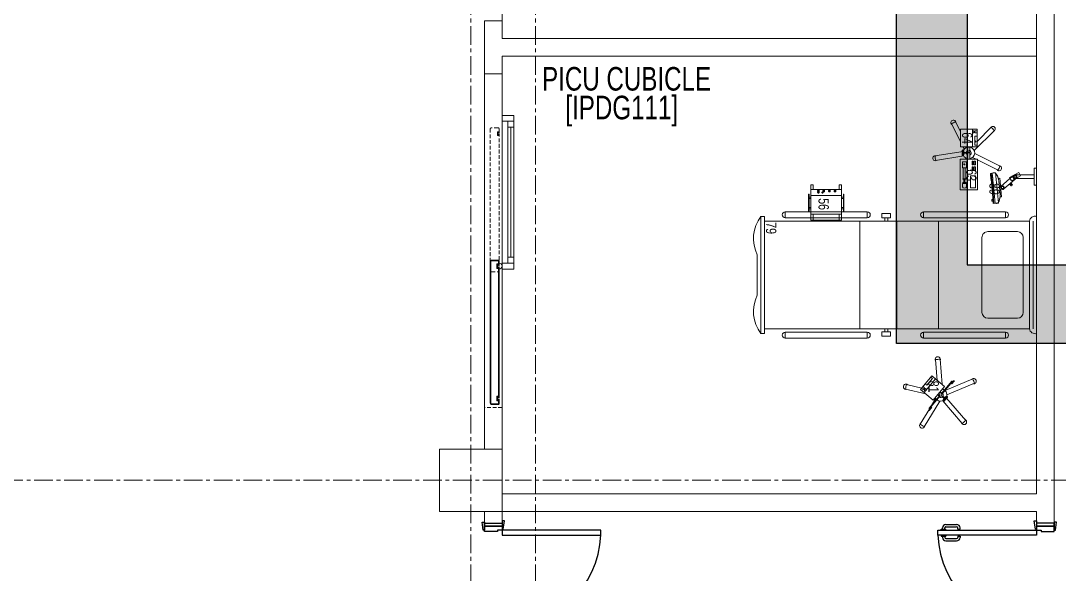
# Model space of a CAD drawing. Header units: millimetres. Extents: x 26027 to 581921, y 7230 to 233891.
# Drawn here: x 469227 to 478045, y 192497 to 197198 of the extents above; entities that cross this region are included whole.
import ezdxf

# ---------------------------------------------------------------- set-up
doc = ezdxf.new("R2010")
doc.units = ezdxf.units.MM
doc.header["$LTSCALE"] = 5
doc.linetypes.add('CENTER', pattern=[50.8, 31.75, -6.35, 6.35, -6.35])
doc.linetypes.add('HIDDEN', pattern=[9.525, 6.35, -3.175])
for name, color, linetype, lineweight in [('72_EGR_BASE_TEXT', 252, 'Continuous', 5), ('Aluminum', 252, 'Continuous', 5), ('E-ELEC-EQPM-2', 85, 'Continuous', 30), ('GE-ARCHITECTURAL_ELEMENTS', 8, 'Continuous', 30), ('Medical Equipment and Furniture', 252, 'Continuous', 0), ('Medical Equipment and Furniture1', 252, 'Continuous', 5), ('Medical Equipment and Furniture2', 252, 'Continuous', 13), ('Structure', 252, 'Continuous', 5), ('Walls', 252, 'Continuous', 5), ('Wooden Joinery', 252, 'Continuous', 5)]:
    doc.layers.add(name, color=color, linetype=linetype, lineweight=lineweight)
doc.layers.add('axes', color=252, linetype='Continuous')
doc.layers.add('E-PW', color=7, linetype='Continuous', lineweight=30, true_color=0x4e7e3e)
doc.layers.add('EXF', color=7, linetype='Continuous', lineweight=30, true_color=0x4e7e3e)
doc.styles.add('list_ghTextstyle', font='romans.shx', dxfattribs={"height": 0.25})
doc.styles.add('X3G_ENTITY_257CFD', font='swisscl.ttf', dxfattribs={"height": 200})
doc.styles.add('X3G_ENTITY_2587EA', font='swisscl.ttf', dxfattribs={"height": 200})
pattern_1 = [(0, (368880, 104830), (63.5, 63.5), [31.75, -95.25]), (90, (368895.875, 104814.125), (-63.5, 63.5), [31.75, -95.25])]

# ---------------------------------------------------------------- blocks, each defined once
blk = doc.blocks.new('IC.1')
at = {"layer": 'Medical Equipment and Furniture1'}
for p, q in [((42.4872, -10.88), (41.4928, -10.88)), ((42.4472, -10.91), (41.5328, -10.91)), ((42.4472, -10.91), (41.5328, -10.91)), ((42.4472, -10.91), (41.5328, -10.91)), ((41.5328, -10.94), (41.5328, -13.1914)), ((42.4472, -10.94), (41.5328, -10.94)), ((42.3077, -10.9923), (41.6724, -10.9923)), ((42.4472, -13.1914), (42.4472, -10.94)), ((41.6224, -11.0423), (41.6224, -11.2937)), ((42.3577, -11.2937), (42.3577, -11.0423)), ((41.4542, -11.1429), (41.4542, -11.8396)), ((41.4542, -11.1429), (41.5042, -11.1429)), ((41.5042, -11.1429), (41.5042, -11.8396)), ((42.4759, -11.1429), (42.5259, -11.1429)), ((42.4759, -11.8396), (42.4759, -11.1429)), ((42.5259, -11.8396), (42.5259, -11.1429)), ((42.3077, -11.3437), (41.6724, -11.3437)), ((41.5328, -11.7137), (42.4472, -11.7137)), ((41.4542, -11.8396), (41.5042, -11.8396)), ((42.4759, -11.8396), (42.5259, -11.8396)), ((41.5328, -12.0657), (42.4472, -12.0657)), ((41.4542, -12.3172), (41.4542, -13.0139)), ((41.4542, -12.3172), (41.5042, -12.3172)), ((41.5042, -12.3172), (41.5042, -13.0139)), ((42.4759, -12.3172), (42.5259, -12.3172)), ((42.4759, -13.0139), (42.4759, -12.3172)), ((42.5259, -13.0139), (42.5259, -12.3172)), ((41.5328, -12.3807), (42.4472, -12.3807)), ((41.4542, -13.0139), (41.5042, -13.0139)), ((42.4759, -13.0139), (42.5259, -13.0139)), ((41.4928, -13.1914), (42.4872, -13.1914)), ((41.4928, -13.2214), (41.4928, -13.1914)), ((41.4928, -13.2214), (42.4872, -13.2214)), ((42.4872, -13.2214), (42.4872, -13.1914)), ((41.8192, -13.2514), (42.1609, -13.2514))]:
    blk.add_line(p, q, dxfattribs=at)
for points in [[(41.4689, -12.1927), (41.4689, -12.1212), (41.5064, -12.1212), (41.5064, -12.1927)], [(41.5064, -12.1674), (41.5064, -12.1434), (41.5328, -12.1434), (41.5328, -12.1674)], [(42.4737, -12.1674), (42.4737, -12.1434), (42.4472, -12.1434), (42.4472, -12.1674)], [(42.5112, -12.1927), (42.5112, -12.1212), (42.4737, -12.1212), (42.4737, -12.1927)]]:
    blk.add_lwpolyline(points, close=True, dxfattribs=at)
for centre, radius, start, end in [((41.539, -10.8926), 0.0478, 164.74006, 262.64007), ((42.4411, -10.8926), 0.0478, 277.35993, 15.25994), ((41.6724, -11.0423), 0.05, 90, 180), ((42.3077, -11.0423), 0.05, 0, 90), ((41.4792, -11.1429), 0.025, 0, 180), ((42.5009, -11.1429), 0.025, 0, 180), ((41.6724, -11.2937), 0.05, 180, 270), ((42.3077, -11.2937), 0.05, 270, 0), ((41.4792, -11.8396), 0.025, 180, 0), ((42.5009, -11.8396), 0.025, 180, 0), ((41.4792, -12.3172), 0.025, 0, 180), ((42.5009, -12.3172), 0.025, 0, 180), ((41.4792, -13.0139), 0.025, 180, 0), ((42.5009, -13.0139), 0.025, 180, 0), ((41.6806, -12.9691), 0.3145, 233.34878, 296.14643), ((42.2995, -12.9691), 0.3145, 243.85357, 306.65122)]:
    blk.add_arc(centre, radius, start, end, dxfattribs=at)
blk = doc.blocks.new('Syringe')
at = {"layer": 'Medical Equipment and Furniture2', "color": 254}
for points in [[(42.9739, -11.5277), (42.7139, -11.5277), (42.7139, -11.3827), (42.9739, -11.3827), (42.9739, -11.5277)], [(42.7384, -11.5086), (42.7658, -11.5086), (42.7658, -11.475), (42.7384, -11.475)], [(42.779, -11.4899), (42.779, -11.487), (42.7748, -11.487), (42.7748, -11.5), (42.779, -11.5), (42.779, -11.497)], [(42.8023, -11.4899), (42.779, -11.4899)], [(42.779, -11.497), (42.8023, -11.497)], [(42.8055, -11.4851), (42.8055, -11.48), (42.8023, -11.48), (42.8023, -11.5069), (42.8055, -11.5069), (42.8055, -11.5019)], [(42.8055, -11.5019), (42.8984, -11.5019), (42.8984, -11.4851), (42.8055, -11.4851)], [(42.8055, -11.4899), (42.8055, -11.497)], [(42.8055, -11.497), (42.8055, -11.4899)], [(42.8055, -11.497), (42.8055, -11.4899)]]:
    blk.add_lwpolyline(points, dxfattribs=at)
for points in [[(42.8312, -11.3974), (42.7289, -11.3974), (42.7289, -11.4415), (42.8312, -11.4415)], [(42.9073, -11.3985), (42.8765, -11.3985), (42.8765, -11.4091), (42.9073, -11.4091)], [(42.9073, -11.4175), (42.8765, -11.4175), (42.8765, -11.4281), (42.9073, -11.4281)], [(42.956, -11.3985), (42.9252, -11.3985), (42.9252, -11.4091), (42.956, -11.4091)], [(42.956, -11.4175), (42.9252, -11.4175), (42.9252, -11.4281), (42.956, -11.4281)], [(42.7748, -11.487), (42.7658, -11.487), (42.7658, -11.4777), (42.7748, -11.4777)], [(42.7748, -11.4967), (42.7658, -11.4967), (42.7658, -11.5059), (42.7748, -11.5059)], [(42.9498, -11.475), (42.8984, -11.475), (42.8984, -11.5086), (42.9498, -11.5086)]]:
    blk.add_lwpolyline(points, close=True, dxfattribs=at)
at = {"layer": 'Medical Equipment and Furniture2', "color": 254, "extrusion": (0, 0, -1)}
blk.add_ellipse((42.7384, -11.4918), major_axis=(0, 0.0168), ratio=0.733735, start_param=3.141593, end_param=6.283185, dxfattribs=at)
blk = doc.blocks.new('Infusion')
at = {"layer": 'Medical Equipment and Furniture2', "color": 254}
for points in [[(43.0793, -11.3852), (43.0793, -11.5252), (43.2293, -11.5252), (43.2293, -11.3852), (43.0793, -11.3852)], [(43.1962, -11.4242), (43.1962, -11.4114), (43.215, -11.4114), (43.215, -11.4242)]]:
    blk.add_lwpolyline(points, dxfattribs=at)
for points in [[(43.0793, -11.3852), (43.0793, -11.4242), (43.2293, -11.4242), (43.2293, -11.3852)], [(43.0927, -11.3852), (43.0927, -11.404), (43.1673, -11.404), (43.1673, -11.3852)], [(43.1962, -11.3852), (43.1962, -11.4027), (43.215, -11.4027), (43.215, -11.3852)]]:
    blk.add_lwpolyline(points, close=True, dxfattribs=at)
blk = doc.blocks.new('Infusion Syringe')
at = {"layer": 'Medical Equipment and Furniture1'}
for p, q in [((43.0225, -11.4053), (42.9127, -11.1899)), ((42.9683, -11.3827), (42.8788, -11.2071)), ((43.0459, -11.409), (43.2169, -11.238)), ((43.1234, -11.3852), (43.2437, -11.2649)), ((42.9753, -11.4431), (42.9739, -11.4433)), ((42.9886, -11.4225), (42.9765, -11.3988)), ((43.0124, -11.4411), (43.017, -11.4365)), ((43.0234, -11.4354), (43.017, -11.4365)), ((43.0357, -11.4374), (43.0414, -11.4403)), ((43.0444, -11.4461), (43.0414, -11.4403)), ((43.0463, -11.4583), (43.0453, -11.4647)), ((43.0728, -11.4359), (43.0766, -11.432)), ((43.0791, -11.4595), (43.0793, -11.4596)), ((43.0006, -11.498), (42.9627, -11.7368)), ((42.9838, -11.4812), (42.9765, -11.4824)), ((43.0381, -11.5039), (43.0003, -11.7427)), ((43.0175, -11.473), (43.0233, -11.476)), ((43.0297, -11.4749), (43.0233, -11.476)), ((43.0407, -11.4693), (43.0453, -11.4647)), ((43.0592, -11.4932), (43.0766, -11.502)), ((43.1221, -11.5252), (43.2746, -11.6029)), ((43.2058, -11.5252), (43.2919, -11.5691))]:
    blk.add_line(p, q, dxfattribs=at)
for points in [[(43.0266, -11.4455), (43.0266, -11.4649), (42.9739, -11.4649), (42.9739, -11.4455)], [(43.0266, -11.4455), (43.0266, -11.4649), (43.0793, -11.4649), (43.0793, -11.4455)], [(43.043, -11.4963), (43.043, -11.5009), (43.0102, -11.5009), (43.0102, -11.4963)]]:
    blk.add_lwpolyline(points, close=True, dxfattribs=at)
for points in [[(43.0046, -11.5009), (43.0485, -11.5009)], [(43.0485, -11.5116), (43.0046, -11.5116)], [(43.0302, -11.4759), (43.0302, -11.4963), (43.0229, -11.4963), (43.0229, -11.4759)]]:
    blk.add_lwpolyline(points, dxfattribs=at)
for centre, radius, start, end in [((42.8958, -11.1985), 0.0214, 359.73396, 234.26604), ((43.0266, -11.4552), 0.2881, 113.21872, 120.78128), ((43.2303, -11.2515), 0.0214, 287.73396, 162.26604), ((43.0266, -11.4552), 0.2881, 41.21872, 48.78128), ((43.0266, -11.4552), 0.0501, 296.81629, 169.37144), ((43.0266, -11.4552), 0.021, 6.82759, 152.46157), ((43.0266, -11.4552), 0.021, 207.53843, 353.17241), ((43.0266, -11.4552), 0.00972, 270, 90), ((43.0266, -11.4552), 0.0501, 190.62856, 243.18371), ((43.2833, -11.586), 0.0214, 215.73396, 90.26604), ((43.0266, -11.4552), 0.2881, 329.21872, 336.78128), ((42.9815, -11.7398), 0.0214, 143.73396, 18.26604), ((43.0266, -11.4552), 0.2881, 257.21872, 264.78128)]:
    blk.add_arc(centre, radius, start, end, dxfattribs=at)
for centre in [(43.0046, -11.5062), (43.0101, -11.5062), (43.0156, -11.5062), (43.0211, -11.5062), (43.0266, -11.5062), (43.0321, -11.5062), (43.0375, -11.5062), (43.043, -11.5062), (43.0485, -11.5062)]:
    blk.add_ellipse(centre, major_axis=(0, -0.00537), ratio=0.510594, start_param=3.141593, end_param=9.424778, dxfattribs=at)
for name in ['Syringe', 'Infusion']:
    blk.add_blockref(name, (0, 0), dxfattribs=at)
blk = doc.blocks.new('IC.5')
at = {"layer": 'Medical Equipment and Furniture2', "color": 254}
for points in [[(31.601, -27.8325), (31.5106, -27.9394), (31.3961, -27.8425), (31.4865, -27.7356), (31.601, -27.8325)], [(31.4866, -27.7868), (31.4949, -27.777), (31.4805, -27.7649), (31.4723, -27.7746)]]:
    blk.add_lwpolyline(points, dxfattribs=at)
for points in [[(31.601, -27.8325), (31.5758, -27.8623), (31.4613, -27.7654), (31.4865, -27.7356)], [(31.5118, -27.757), (31.5005, -27.7703), (31.4862, -27.7582), (31.4974, -27.7449)], [(31.5908, -27.8238), (31.5786, -27.8382), (31.5217, -27.79), (31.5338, -27.7757)]]:
    blk.add_lwpolyline(points, close=True, dxfattribs=at)
blk = doc.blocks.new('IC.5 on Trolley')
at = {"layer": 'Medical Equipment and Furniture1'}
for p, q in [((31.4491, -27.7798), (31.4897, -27.6072)), ((31.4983, -27.7455), (31.5287, -27.6163)), ((31.3877, -27.8988), (31.1701, -27.7668)), ((31.3241, -27.8134), (31.1908, -27.7326)), ((31.3299, -27.8295), (31.307, -27.8101)), ((31.3331, -27.8257), (31.3102, -27.8063)), ((31.4309, -27.9028), (31.3236, -27.812)), ((31.4342, -27.899), (31.3268, -27.8081)), ((31.4084, -27.8646), (31.3558, -27.8327)), ((31.5637, -27.8766), (31.7403, -27.8619)), ((31.3897, -27.9237), (31.1969, -28.0898)), ((31.4203, -27.9024), (31.4217, -27.8961)), ((31.4213, -27.9147), (31.4238, -27.9207)), ((31.4224, -27.8955), (31.4217, -27.8961)), ((31.4293, -27.9241), (31.4238, -27.9207)), ((31.4267, -27.8918), (31.4262, -27.8922)), ((31.4381, -27.887), (31.4445, -27.8865)), ((31.4414, -27.9269), (31.4479, -27.9264)), ((31.4501, -27.8899), (31.4445, -27.8865)), ((31.4453, -27.9149), (31.5526, -28.0058)), ((31.4528, -27.9221), (31.4479, -27.9264)), ((31.4485, -27.9111), (31.5558, -28.002)), ((31.4582, -27.8992), (31.4607, -27.9052)), ((31.4592, -27.9115), (31.4607, -27.9052)), ((31.477, -27.9442), (31.5755, -28.1789)), ((31.49, -27.9229), (31.491, -27.9228)), ((31.5272, -27.9198), (31.7436, -27.9018)), ((31.4119, -27.9573), (31.223, -28.1201)), ((31.4401, -27.9597), (31.5386, -28.1944)), ((31.5343, -28.0025), (31.5572, -28.0219)), ((31.5375, -27.9987), (31.5604, -28.0181))]:
    blk.add_line(p, q, dxfattribs=at)
for points in [[(31.42, -27.9642), (31.3865, -27.9358)], [(31.3935, -27.9276), (31.427, -27.956)], [(31.4291, -27.9251), (31.416, -27.9407), (31.4104, -27.936), (31.4235, -27.9204)]]:
    blk.add_lwpolyline(points, dxfattribs=at)
blk.add_lwpolyline([(31.4257, -27.949), (31.4227, -27.9524), (31.3977, -27.9312), (31.4006, -27.9278)], close=True, dxfattribs=at)
blk.add_circle((31.4397, -27.907), 0.00972, dxfattribs=at)
for centre, radius, start, end in [((31.5092, -27.6118), 0.0225, 319.48845, 194.02054), ((31.4397, -27.907), 0.3033, 72.97321, 80.53577), ((31.1804, -27.7497), 0.0225, 31.48845, 266.02054), ((31.4397, -27.907), 0.3033, 144.97321, 152.53577), ((31.3086, -27.8082), 0.0025, 49.75449, 229.75449), ((31.3216, -27.8134), 0.0025, 269.57621, 49.75449), ((31.3252, -27.8101), 0.0025, 49.75449, 229.75449), ((31.3315, -27.8276), 0.0025, 229.75449, 49.75449), ((31.3343, -27.8243), 0.0025, 49.75449, 187.05013), ((31.4397, -27.907), 0.0527, 116.24338, 202.9382), ((31.7419, -27.8818), 0.0225, 247.48845, 122.02054), ((31.4397, -27.907), 0.3033, 0.97321, 8.53577), ((31.4397, -27.907), 0.021, 146.58208, 312.9269), ((31.4397, -27.907), 0.021, 326.58208, 132.9269), ((31.4397, -27.907), 0.0527, 256.57079, 343.2656), ((31.5359, -28.0006), 0.0025, 49.75449, 229.75449), ((31.5387, -27.9973), 0.0025, 272.45885, 49.75449), ((31.5515, -28.008), 0.0025, 49.75449, 189.93277), ((31.5542, -28.0039), 0.0025, 229.75449, 49.75449), ((31.5588, -28.02), 0.0025, 229.75449, 49.75449), ((31.21, -28.1049), 0.0225, 103.48845, 338.02054), ((31.4397, -27.907), 0.3033, 216.97321, 224.53577), ((31.557, -28.1866), 0.0225, 175.48845, 50.02054), ((31.4397, -27.907), 0.3033, 288.97321, 296.53577)]:
    blk.add_arc(centre, radius, start, end, dxfattribs=at)
for centre in [(31.39, -27.9317), (31.3942, -27.9353), (31.3984, -27.9388), (31.4026, -27.9424), (31.4067, -27.9459), (31.4109, -27.9495), (31.4151, -27.953), (31.4193, -27.9566), (31.4235, -27.9601)]:
    blk.add_ellipse(centre, major_axis=(0.00347, 0.0041), ratio=0.510594, dxfattribs=at)
blk.add_blockref('IC.5', (0, 0), dxfattribs=at)
blk = doc.blocks.new('ME17423-P')
at = {"layer": 'Medical Equipment and Furniture1'}
for p, q in [((0.26, 0), (0, 0)), ((0, 0), (0, -0.3)), ((0.02, 0), (0.02, -0.05)), ((0.24, 0), (0.24, -0.05)), ((0.26, 0), (0.26, -0.3)), ((-0.02, -0.07), (-0.02, -0.22)), ((-0.02, -0.07), (-0.015, -0.07)), ((-0.015, -0.07), (-0.015, -0.22)), ((0.26, -0.05), (0, -0.05)), ((0.24, -0.02), (0.02, -0.02)), ((0.275, -0.07), (0.275, -0.22)), ((0.28, -0.07), (0.275, -0.07)), ((0.28, -0.07), (0.28, -0.22)), ((-0.015, -0.095), (0, -0.095)), ((-0.015, -0.1075), (0, -0.1075)), ((0.275, -0.095), (0.26, -0.095)), ((0.275, -0.1075), (0.26, -0.1075)), ((-0.02, -0.22), (-0.015, -0.22)), ((-0.015, -0.1825), (0, -0.1825)), ((-0.015, -0.195), (0, -0.195)), ((0.26, -0.21), (0, -0.21)), ((0.26, -0.26), (0, -0.26)), ((0.02, -0.26), (0.02, -0.3)), ((0.24, -0.26), (0.24, -0.3)), ((0.275, -0.1825), (0.26, -0.1825)), ((0.275, -0.195), (0.26, -0.195)), ((0.28, -0.22), (0.275, -0.22)), ((0.02, -0.3), (0, -0.3)), ((0.26, -0.3), (0.24, -0.3))]:
    blk.add_line(p, q, dxfattribs=at)
for points in [[(0.0623, -0.2435, -0.14448), (0.0618, -0.2451, -0.107176), (0.0603, -0.2466, -0.077753), (0.0582, -0.2475, -0.064938), (0.0555, -0.2479, -0.064938), (0.0528, -0.2475, -0.077753), (0.0508, -0.2466, -0.107176), (0.0492, -0.2451, -0.14448), (0.0488, -0.2435, -0.14448), (0.0492, -0.242, -0.107176), (0.0508, -0.2405, -0.077753), (0.0528, -0.2396, -0.064938), (0.0555, -0.2392, -0.064938), (0.0582, -0.2396, -0.077753), (0.0603, -0.2405, -0.107176), (0.0618, -0.242, -0.14448)], [(0.0623, -0.2529, -0.14448), (0.0618, -0.2544, -0.107176), (0.0603, -0.2559, -0.077753), (0.0582, -0.2568, -0.064938), (0.0555, -0.2572, -0.064938), (0.0528, -0.2568, -0.077753), (0.0508, -0.2559, -0.107176), (0.0492, -0.2544, -0.14448), (0.0488, -0.2529, -0.14448), (0.0492, -0.2513, -0.107176), (0.0508, -0.2498, -0.077753), (0.0528, -0.2489, -0.064938), (0.0555, -0.2485, -0.064938), (0.0582, -0.2489, -0.077753), (0.0603, -0.2498, -0.107176), (0.0618, -0.2513, -0.14448)]]:
    blk.add_lwpolyline(points, format="xyb", close=True, dxfattribs=at)
for centre, radius, start, end in [((0.0991, -0.2435), 0.00284, 147.11529, 180), ((0.0991, -0.2435), 0.00284, 180, 212.88471), ((0.0991, -0.2529), 0.00284, 147.11529, 180), ((0.0991, -0.2529), 0.00284, 180, 212.88471), ((0.101, -0.2447), 0.00507, 122.64571, 147.11529), ((0.101, -0.2423), 0.00507, 212.88471, 237.35429), ((0.101, -0.2541), 0.00507, 122.64571, 147.11529), ((0.101, -0.2517), 0.00507, 212.88471, 237.35429), ((0.1022, -0.2467), 0.00735, 104.86185, 122.64571), ((0.1022, -0.2404), 0.00735, 237.35429, 255.13815), ((0.1022, -0.256), 0.00735, 104.86185, 122.64571), ((0.1022, -0.2497), 0.00735, 237.35429, 255.13815), ((0.103, -0.2497), 0.0105, 90, 104.86185), ((0.103, -0.2374), 0.0105, 255.13815, 270), ((0.103, -0.259), 0.0105, 90, 104.86185), ((0.103, -0.2467), 0.0105, 255.13815, 270), ((0.103, -0.2497), 0.0105, 75.13815, 90), ((0.103, -0.2374), 0.0105, 270, 284.86185), ((0.103, -0.259), 0.0105, 75.13815, 90), ((0.103, -0.2467), 0.0105, 270, 284.86185), ((0.1039, -0.2467), 0.00735, 57.35429, 75.13815), ((0.1039, -0.2404), 0.00735, 284.86185, 302.64571), ((0.1039, -0.256), 0.00735, 57.35429, 75.13815), ((0.1039, -0.2497), 0.00735, 284.86185, 302.64571), ((0.1051, -0.2447), 0.00507, 32.88471, 57.35429), ((0.1051, -0.2423), 0.00507, 302.64571, 327.11529), ((0.1051, -0.2541), 0.00507, 32.88471, 57.35429), ((0.1051, -0.2517), 0.00507, 302.64571, 327.11529), ((0.107, -0.2435), 0.00284, 0, 32.88471), ((0.107, -0.2435), 0.00284, 327.11529, 360), ((0.107, -0.2529), 0.00284, 0, 32.88471), ((0.107, -0.2529), 0.00284, 327.11529, 360), ((0.1475, -0.2435), 0.00284, 147.11529, 180), ((0.1475, -0.2435), 0.00284, 180, 212.88471), ((0.1475, -0.2529), 0.00284, 147.11529, 180), ((0.1475, -0.2529), 0.00284, 180, 212.88471), ((0.1494, -0.2447), 0.00507, 122.64571, 147.11529), ((0.1494, -0.2423), 0.00507, 212.88471, 237.35429), ((0.1494, -0.2541), 0.00507, 122.64571, 147.11529), ((0.1494, -0.2517), 0.00507, 212.88471, 237.35429), ((0.1506, -0.2467), 0.00735, 104.86185, 122.64571), ((0.1506, -0.2404), 0.00735, 237.35429, 255.13815), ((0.1506, -0.256), 0.00735, 104.86185, 122.64571), ((0.1506, -0.2497), 0.00735, 237.35429, 255.13815), ((0.1514, -0.2497), 0.0105, 90, 104.86185), ((0.1514, -0.2374), 0.0105, 255.13815, 270), ((0.1514, -0.259), 0.0105, 90, 104.86185), ((0.1514, -0.2467), 0.0105, 255.13815, 270), ((0.1514, -0.2497), 0.0105, 75.13815, 90), ((0.1514, -0.2374), 0.0105, 270, 284.86185), ((0.1514, -0.259), 0.0105, 75.13815, 90), ((0.1514, -0.2467), 0.0105, 270, 284.86185), ((0.1522, -0.2467), 0.00735, 57.35429, 75.13815), ((0.1522, -0.2404), 0.00735, 284.86185, 302.64571), ((0.1522, -0.256), 0.00735, 57.35429, 75.13815), ((0.1522, -0.2497), 0.00735, 284.86185, 302.64571), ((0.1585, -0.2342), 0.00284, 147.11529, 180), ((0.1585, -0.2342), 0.00284, 180, 212.88471), ((0.1604, -0.2354), 0.00507, 122.64571, 147.11529), ((0.1604, -0.233), 0.00507, 212.88471, 237.35429), ((0.1534, -0.2447), 0.00507, 32.88471, 57.35429), ((0.1534, -0.2423), 0.00507, 302.64571, 327.11529), ((0.1534, -0.2541), 0.00507, 32.88471, 57.35429), ((0.1534, -0.2517), 0.00507, 302.64571, 327.11529), ((0.1616, -0.2373), 0.00735, 104.86185, 122.64571), ((0.1616, -0.2311), 0.00735, 237.35429, 255.13815), ((0.1553, -0.2435), 0.00284, 0, 32.88471), ((0.1553, -0.2435), 0.00284, 327.11529, 360), ((0.1553, -0.2529), 0.00284, 0, 32.88471), ((0.1553, -0.2529), 0.00284, 327.11529, 360), ((0.1624, -0.2404), 0.0105, 90, 104.86185), ((0.1624, -0.228), 0.0105, 255.13815, 270), ((0.1624, -0.2404), 0.0105, 75.13815, 90), ((0.1624, -0.228), 0.0105, 270, 284.86185), ((0.1632, -0.2373), 0.00735, 57.35429, 75.13815), ((0.1632, -0.2311), 0.00735, 284.86185, 302.64571), ((0.1645, -0.2354), 0.00507, 32.88471, 57.35429), ((0.1645, -0.233), 0.00507, 302.64571, 327.11529), ((0.1663, -0.2342), 0.00284, 0, 32.88471), ((0.1663, -0.2342), 0.00284, 327.11529, 0), ((0.1927, -0.2342), 0.00284, 147.11529, 180), ((0.1927, -0.2342), 0.00284, 180, 212.88471), ((0.1927, -0.2435), 0.00284, 147.11529, 180), ((0.1927, -0.2435), 0.00284, 180, 212.88471), ((0.1927, -0.2529), 0.00284, 147.11529, 180), ((0.1927, -0.2529), 0.00284, 180, 212.88471), ((0.1945, -0.2354), 0.00507, 122.64571, 147.11529), ((0.1945, -0.233), 0.00507, 212.88471, 237.35429), ((0.1945, -0.2447), 0.00507, 122.64571, 147.11529), ((0.1945, -0.2423), 0.00507, 212.88471, 237.35429), ((0.1945, -0.2541), 0.00507, 122.64571, 147.11529), ((0.1945, -0.2517), 0.00507, 212.88471, 237.35429), ((0.1958, -0.2373), 0.00735, 104.86185, 122.64571), ((0.1958, -0.2311), 0.00735, 237.35429, 255.13815), ((0.1958, -0.2467), 0.00735, 104.86185, 122.64571), ((0.1958, -0.2404), 0.00735, 237.35429, 255.13815), ((0.1958, -0.256), 0.00735, 104.86185, 122.64571), ((0.1958, -0.2497), 0.00735, 237.35429, 255.13815), ((0.1966, -0.2404), 0.0105, 90, 104.86185), ((0.1966, -0.228), 0.0105, 255.13815, 270), ((0.1966, -0.2497), 0.0105, 90, 104.86185), ((0.1966, -0.2374), 0.0105, 255.13815, 270), ((0.1966, -0.259), 0.0105, 90, 104.86185), ((0.1966, -0.2467), 0.0105, 255.13815, 270), ((0.1966, -0.2404), 0.0105, 75.13815, 90), ((0.1966, -0.228), 0.0105, 270, 284.86185), ((0.1966, -0.2497), 0.0105, 75.13815, 90), ((0.1966, -0.2374), 0.0105, 270, 284.86185), ((0.1966, -0.259), 0.0105, 75.13815, 90), ((0.1966, -0.2467), 0.0105, 270, 284.86185), ((0.1974, -0.2373), 0.00735, 57.35429, 75.13815), ((0.1974, -0.2311), 0.00735, 284.86185, 302.64571), ((0.1974, -0.2467), 0.00735, 57.35429, 75.13815), ((0.1974, -0.2404), 0.00735, 284.86185, 302.64571), ((0.1974, -0.256), 0.00735, 57.35429, 75.13815), ((0.1974, -0.2497), 0.00735, 284.86185, 302.64571), ((0.1986, -0.2354), 0.00507, 32.88471, 57.35429), ((0.1986, -0.233), 0.00507, 302.64571, 327.11529), ((0.1986, -0.2447), 0.00507, 32.88471, 57.35429), ((0.1986, -0.2423), 0.00507, 302.64571, 327.11529), ((0.1986, -0.2541), 0.00507, 32.88471, 57.35429), ((0.1986, -0.2517), 0.00507, 302.64571, 327.11529), ((0.2005, -0.2342), 0.00284, 0, 32.88471), ((0.2005, -0.2342), 0.00284, 327.11529, 360), ((0.2005, -0.2435), 0.00284, 0, 32.88471), ((0.2005, -0.2435), 0.00284, 327.11529, 360), ((0.2005, -0.2529), 0.00284, 0, 32.88471), ((0.2005, -0.2529), 0.00284, 327.11529, 360)]:
    blk.add_arc(centre, radius, start, end, dxfattribs=at)
blk = doc.blocks.new('IC.4')
at = {"layer": 'Medical Equipment and Furniture1'}
for p, q in [((31.2125, -28.0897), (31.2131, -28.0787)), ((31.2125, -28.0897), (31.2131, -28.0787)), ((31.4683, -28.1146), (31.2135, -28.0909)), ((31.2174, -28.0912), (31.2135, -28.0909)), ((31.2175, -28.0475), (31.214, -28.0706)), ((31.2152, -28.0625), (31.4716, -28.0865)), ((31.2152, -28.0625), (31.2652, -28.0672)), ((31.2167, -28.0528), (31.4722, -28.0766)), ((31.2175, -28.0475), (31.266, -28.052)), ((31.2591, -28.1266), (31.2601, -28.1153)), ((31.2591, -28.1266), (31.2601, -28.1154)), ((31.4169, -28.1412), (31.2591, -28.1266)), ((31.4169, -28.1412), (31.2591, -28.1266)), ((31.2653, -28.0595), (31.266, -28.0521)), ((31.2653, -28.0595), (31.266, -28.0521)), ((31.2653, -28.0595), (31.4231, -28.0741)), ((31.266, -28.0521), (31.4238, -28.0667)), ((31.3924, -28.1291), (31.2853, -28.1192)), ((31.4238, -28.0667), (31.4231, -28.0741)), ((31.4238, -28.0667), (31.4233, -28.0721)), ((31.4238, -28.0667), (31.4724, -28.0712)), ((31.4683, -28.1146), (31.4643, -28.1143)), ((31.4709, -28.1027), (31.4695, -28.1137)), ((31.4709, -28.1027), (31.4695, -28.1137)), ((31.4724, -28.0712), (31.4715, -28.0946)), ((31.2095, -28.2871), (31.2519, -28.209)), ((31.3256, -28.1392), (31.2451, -28.2325)), ((31.2519, -28.209), (31.2826, -28.2257)), ((31.2698, -28.2538), (31.3503, -28.1605)), ((31.3049, -28.2217), (31.3107, -28.2149)), ((31.3087, -28.2087), (31.3246, -28.2225)), ((31.3224, -28.225), (31.3107, -28.2149)), ((31.4179, -28.13), (31.4169, -28.1412)), ((31.4179, -28.13), (31.4169, -28.1412)), ((31.2401, -28.3037), (31.2095, -28.2871)), ((31.2451, -28.2325), (31.2297, -28.2503)), ((31.2297, -28.2503), (31.2297, -28.4193)), ((31.2826, -28.2257), (31.2401, -28.3037)), ((31.2451, -28.2325), (31.2698, -28.2538)), ((31.2623, -28.2624), (31.2698, -28.2538)), ((31.2623, -28.4193), (31.2623, -28.2564)), ((31.2985, -28.2206), (31.3144, -28.2343)), ((31.3166, -28.2318), (31.3049, -28.2217)), ((31.3144, -28.2343), (31.3166, -28.2318)), ((31.3246, -28.2225), (31.3224, -28.225)), ((31.2623, -28.3628), (31.2623, -28.3284)), ((31.2297, -28.4193), (31.2623, -28.4193))]:
    blk.add_line(p, q, dxfattribs=at)
for points in [[(31.4384, -28.0681), (31.4536, -28.0695), (31.4545, -28.0605), (31.4392, -28.0591)], [(31.3181, -28.4193), (31.3181, -28.4389), (31.174, -28.4389), (31.174, -28.4193)]]:
    blk.add_lwpolyline(points, close=True, dxfattribs=at)
for centre, radius in [((31.338, -28.1499), 0.0146), ((31.338, -28.1499), 0.00861), ((31.246, -28.2564), 0.0146), ((31.246, -28.2564), 0.00861)]:
    blk.add_circle(centre, radius, dxfattribs=at)
for centre, radius, start, end in [((31.2197, -28.0753), 0.00743, 140.48168, 206.73229), ((31.2197, -28.0753), 0.00743, 140.48168, 206.73229), ((31.2136, -28.0897), 0.00112, 176.66877, 264.66879), ((31.2136, -28.0897), 0.00112, 176.66877, 264.66879), ((31.2885, -28.0151), 0.1042, 226.96619, 268.29174), ((31.2885, -28.0151), 0.1042, 226.96612, 254.21293), ((31.4085, -28.0262), 0.1042, 261.09392, 302.33649), ((31.4085, -28.0262), 0.1042, 275.17127, 302.33649), ((31.4684, -28.1135), 0.00113, 264.64594, 352.35028), ((31.4684, -28.1135), 0.00113, 264.64594, 352.35028), ((31.4648, -28.0982), 0.00761, 323.47742, 27.98418), ((31.4648, -28.0982), 0.00761, 323.47742, 27.98418), ((31.338, -28.1499), 0.0163, 319.18704, 139.18704), ((31.246, -28.2564), 0.0163, 180, 0)]:
    blk.add_arc(centre, radius, start, end, dxfattribs=at)
blk = doc.blocks.new('A$C009F45C9')
at = {"layer": 'GE-ARCHITECTURAL_ELEMENTS'}
for p, q in [((844, -1650), (754, -1650)), ((844, -1670), (754, -1670)), ((724, -1690), (724, -1680)), ((744, -1690), (724, -1690)), ((724, -1750), (724, -1760)), ((744, -1750), (724, -1750)), ((744, -1690), (744, -1680)), ((744, -1750), (744, -1760)), ((884, -1690), (844, -1690)), ((844, -1700), (844, -1690)), ((844, -1740), (844, -1750)), ((884, -1750), (844, -1750)), ((854, -1690), (854, -1680)), ((854, -1750), (854, -1760)), ((874, -1690), (874, -1680)), ((874, -1750), (874, -1760)), ((884, -1700), (884, -1690)), ((884, -1740), (884, -1750)), ((844, -1770), (754, -1770)), ((844, -1790), (754, -1790))]:
    blk.add_line(p, q, dxfattribs=at)
for points in [[(-75, -60), (-85, -60), (-95, 10), (-75, 10)], [(75, -50), (85, -50), (95, 20), (75, 20)], [(75, -100), (914, -100), (914, -60), (75, -60)], [(-75, -1740), (-85, -1740), (-95, -1810), (-75, -1810)], [(75, -1700), (914, -1700), (914, -1740), (75, -1740)], [(75, -1700), (914, -1700), (914, -1740), (75, -1740)], [(75, -1750), (85, -1750), (95, -1820), (75, -1820)]]:
    blk.add_lwpolyline(points, close=True, dxfattribs=at)
for points in [[(75, -25), (-75, -25), (-75, 0), (75, 0), (75, -25)], [(75, -25), (75, -60), (35, -60), (35, -70), (-75, -70), (-75, -25), (75, -25)], [(75, -1775), (75, -1740), (35, -1740), (35, -1730), (-75, -1730), (-75, -1775), (75, -1775)], [(75, -1775), (-75, -1775), (-75, -1800), (75, -1800), (75, -1775)]]:
    blk.add_lwpolyline(points, dxfattribs=at)
for centre, radius, start, end in [((75, -60), 840, 270, 357.2706), ((75, -1740), 840, 2.7294, 90), ((754, -1680), 30, 90, 180), ((754, -1680), 10, 90, 180), ((844, -1680), 30, 0, 90), ((844, -1680), 10, 0, 90), ((754, -1760), 30, 180, 270), ((754, -1760), 10, 180, 270), ((844, -1760), 10, 270, 0), ((844, -1760), 30, 270, 0)]:
    blk.add_arc(centre, radius, start, end, dxfattribs=at)

msp = doc.modelspace()

# ---------------------------------------------------------------- hatches: boundary and pattern name
at = {"layer": 'E-ELEC-EQPM-2'}
h = msp.add_hatch(dxfattribs=at)
h.set_pattern_fill('CROSS', color=85, scale=10)
h.set_pattern_definition(pattern_1)
edge = h.paths.add_edge_path()
edge.add_line((457685.6, 145694.3), (457685.6, 152806.1))
edge.add_line((457685.6, 152806.1), (462487.4, 152806.1))
edge.add_line((462487.4, 152806.1), (462487.4, 145900.9))
edge.add_line((462487.4, 145900.9), (462587.4, 145901.1))
edge.add_line((462587.4, 145901.1), (462587.4, 152806.1))
edge.add_line((462587.4, 152806.1), (464555.9, 152806.1))
edge.add_line((464555.9, 152806.1), (469284.4, 152806.1))
edge.add_line((469284.4, 152806.1), (471903.7, 152806.1))
edge.add_line((471903.7, 152806.1), (471903.7, 142653.2))
edge.add_line((471903.7, 142653.2), (478231.4, 142645.9))
edge.add_line((478231.4, 142645.9), (478231.4, 142845.2))
edge.add_line((478231.4, 142845.2), (472503.7, 142845.2))
edge.add_line((472503.7, 142845.2), (472503.7, 157840))
edge.add_line((472503.7, 157840), (472504, 159009.2))
edge.add_line((472504, 159009.2), (479768.6, 159009.2))
edge.add_line((479768.6, 159009.2), (479768.6, 159109.2))
edge.add_line((479768.6, 159109.2), (472503.7, 159109.2))
edge.add_line((472503.7, 159109.2), (472503.7, 169315.6))
edge.add_line((472503.7, 169315.6), (478921.1, 169315.6))
edge.add_line((478921.1, 169315.6), (484286.4, 169315.6))
edge.add_line((484286.4, 169315.6), (484286.4, 166351.2))
edge.add_line((484286.4, 166351.2), (484486.4, 166351.2))
edge.add_line((484486.4, 166351.2), (484486.4, 169515.6))
edge.add_line((484486.4, 169515.6), (479083.8, 169515.6))
edge.add_line((479083.8, 169515.6), (479083.8, 190946.9))
edge.add_line((479083.8, 190946.9), (479083.8, 191341.6))
edge.add_line((479083.8, 191341.6), (478883.8, 191341.6))
edge.add_line((478883.8, 191341.6), (478883.8, 195124.3))
edge.add_line((478883.8, 195124.3), (477262.4, 195124.3))
edge.add_line((477262.4, 195124.3), (477262.4, 205421.2))
edge.add_line((477262.4, 205421.2), (474368, 205421.2))
edge.add_line((474368, 205421.2), (469356.9, 205421.2))
edge.add_line((469356.9, 205421.2), (469256.9, 205421.2))
edge.add_line((469256.9, 205421.2), (469256.9, 204391.3))
edge.add_line((469256.9, 204391.3), (469856.9, 204391.3))
edge.add_line((469856.9, 204391.3), (469856.9, 204821.2))
edge.add_line((469856.9, 204821.2), (471179.3, 204821.2))
edge.add_line((471179.3, 204821.2), (471179.3, 204391.3))
edge.add_line((471179.3, 204391.3), (471779.3, 204391.3))
edge.add_line((471779.3, 204391.3), (471779.3, 204821.2))
edge.add_line((471779.3, 204821.2), (476662.4, 204821.2))
edge.add_line((476662.4, 204821.2), (476662.4, 194457.6))
edge.add_line((476662.4, 194457.6), (478283.8, 194457.6))
edge.add_line((478283.8, 194457.6), (478283.8, 169915.6))
edge.add_line((478283.8, 169915.6), (471903.7, 169915.6))
edge.add_line((471903.7, 169915.6), (471903.7, 159212))
edge.add_line((471903.7, 159212), (470513.7, 159212))
edge.add_line((470513.7, 159212), (470513.7, 159112))
edge.add_line((470513.7, 159112), (471903.7, 159112))
edge.add_line((471903.7, 159112), (471903.7, 153006.1))
edge.add_line((471903.7, 153006.1), (462587.4, 153006.1))
edge.add_line((462587.4, 153006.1), (462487.4, 152906.1))
edge.add_line((462487.4, 152906.1), (457585.6, 152906.1))
edge.add_line((457585.6, 152906.1), (457585.6, 145694.3))
at = {"layer": 'E-PW'}
h = msp.add_hatch(dxfattribs=at)
h.set_pattern_fill('CROSS', color=85, scale=10)
h.set_pattern_definition(pattern_1)
h.paths.add_polyline_path([(457585.6, 145694.3), (457585.6, 152906.1), (462487.4, 152906.1), (462587.4, 153006.1), (471903.7, 153006.1), (471903.7, 159112), (470513.7, 159112), (470513.7, 159212), (471903.7, 159212), (471903.7, 169915.6), (478283.8, 169915.6), (478283.8, 194457.6), (476662.4, 194457.6), (476662.4, 204821.2), (471779.3, 204821.2), (471779.3, 204391.3), (471179.3, 204391.3), (471179.3, 204821.2), (469856.9, 204821.2), (469856.9, 204391.3), (469256.9, 204391.3), (469256.9, 205421.2), (469356.9, 205421.2), (474368, 205421.2), (477262.4, 205421.2), (477262.4, 195124.3), (478883.8, 195124.3), (478883.8, 191341.6), (479083.8, 191341.6), (479083.8, 190946.9), (479083.8, 169515.6), (484486.4, 169515.6), (484486.4, 166351.2), (484286.4, 166351.2), (484286.4, 169315.6), (478921.1, 169315.6), (472503.7, 169315.6), (472503.7, 159109.2), (479768.6, 159109.2), (479768.6, 159009.2), (472504, 159009.2), (472503.7, 157840), (472503.7, 142845.2), (478231.4, 142845.2), (478231.4, 142645.9), (471903.7, 142653.2), (471903.7, 152806.1), (469284.4, 152806.1), (464555.9, 152806.1), (462587.4, 152806.1), (462587.4, 145901.1), (462487.4, 145900.9), (462487.4, 152806.1), (457685.6, 152806.1), (457685.6, 145694.3)])
at = {"layer": 'EXF'}
h = msp.add_hatch(dxfattribs=at)
h.set_pattern_fill('CROSS', color=256, scale=10)
edge = h.paths.add_edge_path()
edge.add_line((464555.9, 152806.1), (469284.4, 152806.1))
edge.add_line((469284.4, 152806.1), (471903.7, 152806.1))
edge.add_line((471903.7, 152806.1), (471903.7, 142653.2))
edge.add_line((471903.7, 142653.2), (478231.4, 142645.9))
edge.add_line((478231.4, 142645.9), (478231.4, 142845.2))
edge.add_line((478231.4, 142845.2), (472503.7, 142845.2))
edge.add_line((472503.7, 142845.2), (472503.7, 157840))
edge.add_line((472503.7, 157840), (472504, 159009.2))
edge.add_line((472504, 159009.2), (479768.6, 159009.2))
edge.add_line((479768.6, 159009.2), (479768.6, 159109.2))
edge.add_line((479768.6, 159109.2), (472503.7, 159109.2))
edge.add_line((472503.7, 159109.2), (472503.7, 169315.6))
edge.add_line((472503.7, 169315.6), (478921.1, 169315.6))
edge.add_line((478921.1, 169315.6), (484286.4, 169315.6))
edge.add_line((484286.4, 169315.6), (484286.4, 166351.2))
edge.add_line((484286.4, 166351.2), (484486.4, 166351.2))
edge.add_line((484486.4, 166351.2), (484486.4, 169515.6))
edge.add_line((484486.4, 169515.6), (479083.8, 169515.6))
edge.add_line((479083.8, 169515.6), (479083.8, 190946.9))
edge.add_line((479083.8, 190946.9), (479083.8, 191341.6))
edge.add_line((479083.8, 191341.6), (478883.8, 191341.6))
edge.add_line((478883.8, 191341.6), (478883.8, 195124.3))
edge.add_line((478883.8, 195124.3), (477262.4, 195124.3))
edge.add_line((477262.4, 195124.3), (477262.4, 205421.2))
edge.add_line((477262.4, 205421.2), (474368, 205421.2))
edge.add_line((474368, 205421.2), (469356.9, 205421.2))
edge.add_line((469356.9, 205421.2), (469256.9, 205421.2))
edge.add_line((469256.9, 205421.2), (469256.9, 204391.3))
edge.add_line((469256.9, 204391.3), (469856.9, 204391.3))
edge.add_line((469856.9, 204391.3), (469856.9, 204821.2))
edge.add_line((469856.9, 204821.2), (471179.3, 204821.2))
edge.add_line((471179.3, 204821.2), (471179.3, 204391.3))
edge.add_line((471179.3, 204391.3), (471779.3, 204391.3))
edge.add_line((471779.3, 204391.3), (471779.3, 204821.2))
edge.add_line((471779.3, 204821.2), (476662.4, 204821.2))
edge.add_line((476662.4, 204821.2), (476662.4, 194457.6))
edge.add_line((476662.4, 194457.6), (478283.8, 194457.6))
edge.add_line((478283.8, 194457.6), (478283.8, 169915.6))
edge.add_line((478283.8, 169915.6), (471903.7, 169915.6))
edge.add_line((471903.7, 169915.6), (471903.7, 159212))
edge.add_line((471903.7, 159212), (470513.7, 159212))
edge.add_line((470513.7, 159212), (470513.7, 159112))
edge.add_line((470513.7, 159112), (471903.7, 159112))
edge.add_line((471903.7, 159112), (471903.7, 153006.1))
edge.add_line((471903.7, 153006.1), (462587.4, 153006.1))

# ---------------------------------------------------------------- linework, layer by layer
at = {"layer": 'Aluminum'}
for p, q in [((473313.8, 196343.9, -0.9), (473313.8, 195139.3, -0.9)), ((473363.8, 196343.9, -0.9), (473363.8, 195139.3, -0.9)), ((473413.8, 196293.9, -0.9), (473363.8, 196293.9, -0.9)), ((473388.8, 196293.9, -0.9), (473388.8, 195189.3, -0.9)), ((473413.8, 196343.9, -0.9), (473413.8, 195139.3, -0.9)), ((473413.8, 195189.4, -0.9), (473363.8, 195189.4, -0.9))]:
    msp.add_line(p, q, dxfattribs=at)
at = {"layer": 'Aluminum', "elevation": 0}
for points in [[(473163.8, 200230.3), (473313.8, 200230.3), (473313.8, 197197.8)], [(473163.8, 196747.8), (473163.8, 193560.3)], [(473313.8, 196747.8), (473313.8, 193560.3)]]:
    msp.add_lwpolyline(points, dxfattribs=at)
at = {"layer": 'Aluminum', "elevation": -0.9}
for points in [[(473413.8, 196343.9), (473413.8, 196393.9), (473313.8, 196393.9), (473313.8, 196343.9)], [(473413.8, 195089.3), (473413.8, 195139.3), (473313.8, 195139.3), (473313.8, 195089.3)]]:
    msp.add_lwpolyline(points, close=True, dxfattribs=at)
at = {"layer": 'axes', "linetype": 'CENTER', "lineweight": 0}
for p, q in [((473048.8, 120285.6, 0), (473048.8, 230891.1, 0)), ((473598.8, 120285.6, 0), (473598.8, 230891.1, 0)), ((544175.8, 193295.3, 2.4), (460984.3, 193295.3, 2.4))]:
    msp.add_line(p, q, dxfattribs=at)
at = {"layer": 'E-ELEC-EQPM-2', "color": 85, "elevation": 2.4}
msp.add_lwpolyline([(478283.8, 169915.6), (478283.8, 194457.6), (476662.4, 194457.6), (476662.4, 204821.2), (471779.3, 204821.2), (471779.3, 204391.3), (471179.3, 204391.3), (471179.3, 204821.2), (469856.9, 204821.2), (469856.9, 204391.3), (469256.9, 204391.3), (469256.9, 205421.2), (469356.9, 205421.2), (474368, 205421.2), (477262.4, 205421.2), (477262.4, 195124.3), (478883.8, 195124.3), (478883.8, 191341.6), (479083.8, 191341.6), (479083.8, 190946.9), (479083.8, 169515.6)], dxfattribs=at)
at = {"layer": 'Structure', "elevation": 0}
msp.add_lwpolyline([(473313.8, 193030.3), (473313.8, 193560.3), (472783.8, 193560.3), (472783.8, 193030.3), (473313.8, 193030.3)], dxfattribs=at)
at = {"layer": 'Walls'}
for p, q in [((478002.4, 200760.3, 2.4), (478002.4, 192930.3, 2.4)), ((477852.4, 200535.3, 2.4), (477852.4, 193180.3, 2.4)), ((473163.8, 197197.8, 0), (473313.8, 197197.8, 0)), ((473163.8, 197197.8, 0), (473163.8, 196747.8, 0.3)), ((473313.8, 197197.8, 0), (473313.8, 197047.8, 0.1)), ((473313.8, 197047.8, 0.1), (477852.4, 197047.8, 3.6)), ((473313.8, 196897.8, 0.1), (477852.4, 196897.8, 3.6)), ((473313.8, 196897.8, 0.1), (473313.8, 196747.8, 0.1)), ((473313.8, 196747.8, 0.1), (473163.8, 196747.8, 0)), ((473313.8, 193180.3, 2.4), (477852.4, 193180.3, 2.4)), ((477852.4, 193030.3, 2.4), (477852.4, 192930.3, 2.4)), ((477852.4, 192930.3, 2.4), (478002.4, 192930.3, 2.4))]:
    msp.add_line(p, q, dxfattribs=at)
for points, elevation in [([(473163.8, 193030.3), (473163.8, 192930.3), (473313.8, 192930.3), (473313.8, 193030.3), (473313.8, 193030.3)], 0), ([(473313.8, 193030.3), (473313.8, 193030.3), (477852.4, 193030.3)], 2.4)]:
    msp.add_lwpolyline(points, dxfattribs=dict(at, elevation=elevation))
at = {"layer": 'Wooden Joinery', "linetype": 'HIDDEN', "elevation": -0.9}
msp.add_lwpolyline([(473313.8, 193914.3), (473163.8, 193914.3), (473163.8, 196747.8)], dxfattribs=at)
msp.add_lwpolyline([(473283.8, 196254.3), (473283.8, 196244.3), (473288.8, 196244.3), (473288.8, 196279.3, 0.414214), (473278.8, 196289.3), (473223.8, 196289.3, 0.414214), (473213.8, 196279.3), (473213.8, 195074.3, 0.414214), (473223.8, 195064.3), (473278.8, 195064.3, 0.414214), (473288.8, 195074.3), (473288.8, 195109.3), (473283.8, 195109.3), (473283.8, 195099.3), (473273.8, 195099.3), (473273.8, 195129.3), (473283.8, 195129.3), (473283.8, 195119.3), (473288.8, 195119.3), (473288.8, 196234.3), (473283.8, 196234.3), (473283.8, 196224.3), (473273.8, 196224.3), (473273.8, 196254.3)], format="xyb", close=True, dxfattribs=at)
at = {"layer": 'Wooden Joinery', "elevation": -0.9}
for points in [[(473283.8, 195129.3), (473283.8, 195119.3), (473288.8, 195119.3), (473288.8, 195154.3, 0.414214), (473278.8, 195164.3), (473223.8, 195164.3, 0.414214), (473213.8, 195154.3), (473213.8, 193949.3, 0.414214), (473223.8, 193939.3), (473278.8, 193939.3, 0.414214), (473288.8, 193949.3), (473288.8, 193984.3), (473283.8, 193984.3), (473283.8, 193974.3), (473273.8, 193974.3), (473273.8, 194004.3), (473283.8, 194004.3), (473283.8, 193994.3), (473288.8, 193994.3), (473288.8, 195109.3), (473283.8, 195109.3), (473283.8, 195099.3), (473273.8, 195099.3), (473273.8, 195129.3)], [(473283.8, 195094.3), (473283.8, 194009.3), (473268.8, 194009.3), (473268.8, 193969.3), (473283.8, 193969.3), (473283.8, 193949.3, -0.414214), (473278.8, 193944.3), (473223.8, 193944.3, -0.414214), (473218.8, 193949.3), (473218.8, 195154.3, -0.414214), (473223.8, 195159.3), (473278.8, 195159.3, -0.414214), (473283.8, 195154.3), (473283.8, 195134.3), (473268.8, 195134.3), (473268.8, 195094.3)]]:
    msp.add_lwpolyline(points, format="xyb", close=True, dxfattribs=at)
at = {"layer": 'Wooden Joinery'}
msp.add_arc((473288.8, 195114.3, -0.9), 25, 270, 90, dxfattribs=at)

# ---------------------------------------------------------------- block references
at = {"layer": 'Medical Equipment and Furniture'}
for name, p, xscale, yscale, zscale, rotation in [('Infusion Syringe', (488732.4, 153049, 3), -1000, 1000, 1000, 270), ('IC.4', (449413.5, 227119.5, 3), -1000, 1000, 1000, 90), ('ME17423-P', (476196.8, 195504.9, 3), 999.9999999999994, 999.9999999999994, 999.9999999999994, 179.9997708608139), ('IC.1', (488732.4, 153049, 3), -1000, 1000, 1000, 270), ('IC.5 on Trolley', (449131.8, 162580.2, 3), 1000, 1000, 1000, 90.00000000000001)]:
    msp.add_blockref(name, p, dxfattribs=dict(at, xscale=xscale, yscale=yscale, zscale=zscale, rotation=rotation))
at = {"layer": 'Wooden Joinery'}
msp.add_blockref('A$C009F45C9', (473238.8, 192930.3, 0), dxfattribs=at)
at = {"layer": 'Wooden Joinery', "rotation": 180}
msp.add_blockref('A$C009F45C9', (477927.4, 191130.3, 2.4), dxfattribs=at)

# ---------------------------------------------------------------- texts
at = {"layer": '72_EGR_BASE_TEXT', "char_height": 200, "attachment_point": 2, "style": 'X3G_ENTITY_2587EA'}
for s, insert in [('PICU CUBICLE', (474371, 196804.9)), ('[IPDG111]', (474330, 196560.9))]:
    msp.add_mtext(s, dxfattribs=dict(at, insert=insert))
at = {"layer": 'Medical Equipment and Furniture', "style": 'list_ghTextstyle'}
for p in [(477329.6, 196180.5, 0.6), (477235.6, 195986.8, 3)]:
    msp.add_text('x2', height=9, rotation=270, dxfattribs=at).set_placement(p)
at = {"layer": 'Medical Equipment and Furniture', "char_height": 87.47, "attachment_point": 8, "rotation": 270, "style": 'X3G_ENTITY_257CFD'}
for s, insert in [('64', (477219.1, 196200.8, 3)), ('63', (477253.9, 195886.7, 5.4)), ('89', (477451, 195769.6, 5.4)), ('56', (475999.8, 195640.6, 3)), ('79', (475553.9, 195436.4, 3)), ('81', (476933.3, 194090.8, 5.4))]:
    msp.add_mtext(s, dxfattribs=dict(at, insert=insert))

doc.saveas('drawing.dxf')
